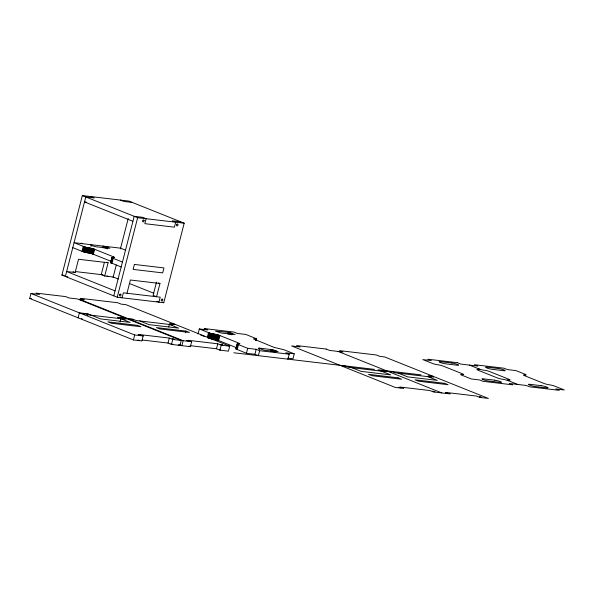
<?xml version="1.0" encoding="UTF-8"?>
<svg xmlns="http://www.w3.org/2000/svg" width="594" height="594" viewBox="0 0 594 594"><rect width="100%" height="100%" fill="white"/><g stroke="black" fill="none" stroke-linecap="round" stroke-linejoin="round"><path stroke-width="0.89" d="M172.921 344.268L172.297 344.223M181.237 340.466L172.75 339.464L169.29 338.083L139.716 334.585L143.176 335.966L141.899 340.941L133.42 339.939L29.7 298.448L30.977 293.473L39.464 294.476L36.004 293.094L65.578 296.584L69.038 297.965L77.517 298.968L181.237 340.466L179.96 345.433L171.473 344.431L168.02 343.05L142.025 339.983M61.91 275.096L82.328 195.567L128.876 201.069L184.192 223.196L163.773 302.725L117.226 297.23L61.91 275.096L64.338 275.386M115.05 290.874L66.647 271.51L75.134 272.512L78.534 259.259L108.108 262.748L104.707 276.002L101.247 274.621L104.425 262.251M81.994 251.344L83.264 246.369M111.382 261.457L92.545 253.942L82.64 251.596L83.917 246.629L74.05 242.679L120.589 248.181L125.616 250.193M82.752 251.641L83.917 246.629M83.219 251.804L84.489 246.829L84.029 246.673M83.717 251.96L84.994 246.985L84.489 246.829M84.251 252.108L85.521 247.141L84.994 246.985M84.794 252.257L86.071 247.282L93.822 248.968L113.513 256.831C117.79 258.42 108.947 256.764 113.231 258.36L122.446 262.043M85.343 252.391L86.613 247.416M85.878 252.509L87.155 247.542M86.39 252.613L87.667 247.639M86.865 252.695L88.142 247.72M87.296 252.754L88.573 247.78M87.667 252.792L88.944 247.817M88.053 252.836L89.33 247.869M88.491 252.903L89.768 247.936M88.974 252.992L90.243 248.017M91.075 246.399L91.498 244.743L90.414 244.721L91.357 245.508L96.183 246.829L109.912 248.247L103.141 246.116L102.71 247.772M89.479 253.096L90.756 248.121M89.998 253.215L91.276 248.24M90.533 253.341L91.81 248.374M91.068 253.482L92.345 248.515M91.587 253.631L92.864 248.663M92.085 253.787L93.362 248.812M80.42 300.044L80.851 298.388L117.694 302.74L121.154 304.121L126.002 304.692L229.715 346.191L228.438 351.158L219.958 350.156L216.498 348.775L190.511 345.708M92.545 253.942L93.822 248.968M92.968 254.091L94.246 249.124M93.34 254.239L94.617 249.272M78.104 317.805L79.381 312.838L87.86 313.84L100.535 318.911L130.108 322.401L117.434 317.33L125.921 318.332M103.556 247.898L103.987 246.243M104.537 248.092L104.96 246.436M87.437 315.496L87.86 313.84M105.576 248.344L106.007 246.681M106.616 248.626L107.039 246.97M107.573 248.923L107.997 247.267M121.176 267.018L110.64 262.667L111.939 257.551M110.64 262.667L112.08 257.514M110.751 262.771L112.028 257.803M110.944 262.89L112.296 257.499M111.293 263.06L112.57 258.093M113.09 258.487L113.513 256.831M111.954 263.328L113.231 258.36M113.06 277.509L116.276 264.998M120.404 248.916L128.2 218.533M113.773 295.842L134.192 216.32L142.671 217.322L146.131 218.703L144.854 223.671L174.428 227.168L175.705 222.193L172.245 220.812L180.732 221.814M117.226 297.23L137.645 217.701L184.192 223.196M126.99 293.258L130.39 280.004L159.964 283.494L156.564 296.748L153.103 295.367L156.512 282.113M120.04 322.03L121.072 317.76L124.532 319.141L87.682 314.79L84.222 313.409M133.42 339.939L134.69 334.971L143.176 335.966M158.925 302.153L160.202 297.178L123.352 292.827L122.074 297.802L120.693 297.245M168.733 326.923L169.372 324.443L178.594 328.126L149.02 324.636L139.798 320.946M168.02 343.05L169.29 338.083M171.473 344.431L172.75 339.464M181.898 345.663L183.175 340.696L191.662 341.699L190.384 346.666L181.898 345.663L179.343 344.639M185.543 332.737L185.967 331.081L189.427 332.462L159.853 328.972L156.393 327.584L185.967 331.081M198.025 333.917L199.302 328.95L207.789 329.952L204.329 328.571L203.905 330.227M207.247 337.607L208.524 332.64M207.893 337.867L209.17 332.9L199.302 328.95M209.288 332.937L208.011 337.912L208.977 338.224L210.254 333.256L209.17 332.9M208.472 338.068L209.749 333.1M210.254 333.256L210.781 333.412L209.504 338.38L217.805 340.206L236.635 347.728M210.046 338.528L211.323 333.553L219.082 335.239L238.773 343.102C242.983 344.654 234.222 343.042 238.484 344.624L247.705 348.314L256.192 349.317L259.645 350.698L289.219 354.195L287.942 359.162M210.595 338.662L211.872 333.687M211.13 338.78L212.407 333.806M211.642 338.877L212.919 333.91M212.117 338.959L213.394 333.991M212.548 339.018L213.825 334.051M212.919 339.055L214.196 334.088M213.313 339.107L214.59 334.132M213.751 339.174L215.028 334.199M214.226 339.256L215.503 334.288M214.731 339.36L216.008 334.392M215.258 339.478L216.535 334.511M215.793 339.612L217.07 334.637M216.327 339.753L217.597 334.778M216.847 339.902L218.117 334.934M217.337 340.058L218.614 335.083M217.805 340.206L219.082 335.239M218.228 340.362L219.505 335.387M216.498 348.775L217.775 343.807L221.235 345.188L229.715 346.191M218.599 340.511L219.877 335.536M219.958 350.156L221.235 345.188M227.97 334.043L228.393 332.388L235.172 334.519L221.443 333.1L215.511 331.096L228.393 332.388M228.816 334.17L229.239 332.514M229.796 334.363L230.22 332.707M230.836 334.608L231.259 332.952M231.868 334.89L232.299 333.234M259.645 350.698L258.368 355.672L254.915 354.284L246.428 353.282L235.892 348.938L237.199 343.822M236.004 349.042L237.333 343.778M236.197 349.161L237.555 343.763M236.546 349.331L237.823 344.364M237.206 349.599L238.484 344.624M246.428 353.282L247.705 348.314M255.635 340.295L255.903 338.528L245.849 334.444L237.362 333.442L233.902 332.061L204.329 328.571M255.695 340.533L256.059 338.639M255.747 340.473L256.148 338.736M254.915 354.284L256.192 349.317M259.199 349.821L259.63 348.158L272.111 349.666L278.044 351.67L264.308 350.245L258.383 348.24L259.63 348.158M270.834 351.195L271.265 349.539M271.681 351.321L272.111 349.666M272.661 351.514L273.084 349.859M273.708 351.759L274.131 350.104M274.74 352.042L275.163 350.386M275.698 352.346L276.121 350.69M256.17 338.818L253.43 338.914L274.064 347.371L283.746 349.673L294.245 353.809L292.968 358.783L287.882 358.182M124.228 318.503L126.225 318.978L124.287 318.555M137.823 340.087L138.989 340.228M400.861 387.763L398.878 387.214L400.861 387.726M110.803 262.481L111.316 262.474M171.324 343.733L170.931 343.763L171.302 343.956M132.328 202.45L123.849 201.448L120.389 200.067M86.212 202.123L84.511 201.923L132.915 221.287M75.408 271.569L103.066 274.836M104.707 276.002L113.187 277.004L118.28 279.046M67.798 276.767L65.37 276.477L85.788 196.956L94.275 197.958L90.815 196.569M29.7 298.448L31.4 298.641M127.859 318.562L132.707 319.134L136.167 320.522L173.01 324.873L169.55 323.485L174.398 324.057M217.775 343.807L188.201 340.31L191.662 341.699M294.245 353.809L285.766 352.806L289.219 354.195M233.836 352.769L374.435 369.379M420.975 374.873L378.036 369.802L390.711 374.873L361.137 371.384L348.463 366.305M433.063 376.299L428.215 375.727L431.675 377.108L394.824 372.757L391.372 371.376M82.373 318.956L81.452 318.666M85.521 247.141L86.071 247.282M210.781 333.412L211.323 333.553M220.01 349.755L219.476 349.539M82.328 195.567L137.645 217.701M469.357 365.087L479.336 369.082A3.661 0.483 14.4 0 0 484.251 370.225A3.898 0.512 14.4 0 1 489.924 371.681L508.828 379.239A3.661 0.483 14.4 0 1 508.679 380.004A3.668 0.483 14.4 0 0 507.528 380.331L517.76 384.452M428.036 376.678L437.258 380.368L407.684 376.878L398.463 373.188M81.148 243.132L82.536 243.681M338.12 351.44L441.839 392.931M381.675 370.233L385.135 371.614L348.284 367.263L344.832 365.882M72.772 247.653L82.64 251.596M106.727 262.199L108.108 262.748M158.583 282.944L159.964 283.494M129.321 283.464L153.95 293.31M106.957 275.883L108.338 276.433M162.385 302.168L163.773 302.725M156.846 301.321L158.234 301.871M73.055 271.681L75.134 272.512M200.542 334.927L204.73 336.605M80.851 298.388L84.303 299.77L79.455 299.198L183.175 340.696M188.996 346.109L190.384 346.666M178.259 344.75L179.96 345.433M30.977 293.473L134.69 334.971M508.538 380.769A4.143 0.549 14.4 0 0 502.866 379.314A4.143 0.549 14.4 0 1 497.185 377.866L478.289 370.307A3.661 0.483 14.4 0 1 478.43 369.542A4.143 0.549 14.4 0 0 478.578 368.777M82.536 313.543L84.526 314.085L82.536 313.543M131.022 319.268L133.004 319.81L131.088 319.253M172.208 338.758L174.198 339.3L172.208 338.758M220.693 344.483L222.676 345.025L220.693 344.483M343.139 366.015L345.129 366.557L343.139 366.015M389.679 371.51L391.669 372.052L389.753 371.495M432.811 391.223L434.801 391.765L432.811 391.223M479.358 396.725L481.34 397.267L479.358 396.725M134.393 264.434L133.115 269.401L162.689 272.891L163.966 267.924L134.393 264.434M138.276 334.749L140.266 335.261L138.276 334.749M172.713 324.19L174.703 324.703L172.713 324.19M186.761 340.473L188.744 340.986L186.761 340.473M384.838 370.938L386.828 371.443L384.838 370.938M431.378 376.433L433.368 376.945L431.378 376.433M445.426 392.716L447.408 393.221L445.426 392.716M119.877 294.349L119.721 294.557A1.032 0.72 -68.2 0 0 120.708 295.708L120.857 295.5A1.032 0.72 -68.2 0 0 119.877 294.349M176.834 224.257L176.678 224.465A1.032 0.72 -68.2 0 0 177.665 225.616L177.814 225.408A1.032 0.72 -68.2 0 0 176.834 224.257M457.417 362.704L427.843 359.214L431.296 360.595L422.817 359.593L432.796 363.587A3.661 0.483 14.4 0 0 437.711 364.731A3.898 0.512 14.4 0 1 443.384 366.179L462.281 373.745A3.661 0.483 14.4 0 1 462.139 374.51A3.668 0.483 14.4 0 0 460.989 374.836L471.213 378.957L479.7 379.96L483.16 381.341L512.733 384.838L509.273 383.449L526.239 385.454L529.7 386.835L559.273 390.332L555.813 388.951L564.3 389.954L555.078 386.263A4.143 0.549 14.4 0 0 549.405 384.808A4.143 0.549 14.4 0 1 543.733 383.36L524.829 375.802A3.661 0.483 14.4 0 1 524.977 375.037A4.143 0.549 14.4 0 0 525.118 374.272L515.896 370.589L507.417 369.587L503.957 368.198L474.383 364.709L477.843 366.09L460.87 364.085L457.417 362.704M137.489 325.356L107.915 321.859L111.368 323.247L140.941 326.737L137.489 325.356M451.9 363.031L440.265 361.657A4.143 0.549 14.4 0 0 440.124 362.414A4.143 0.549 14.4 0 0 445.797 363.87L457.432 365.243A4.143 0.549 14.4 0 0 457.58 364.478A4.143 0.549 14.4 0 0 451.9 363.031M498.448 368.525L486.813 367.151A4.143 0.549 14.4 0 0 486.664 367.916A4.143 0.549 14.4 0 0 492.344 369.364L503.979 370.738A4.143 0.549 14.4 0 0 504.12 369.973A4.143 0.549 14.4 0 0 498.448 368.525M326.18 349.057L296.606 345.56L300.067 346.948L291.58 345.946L395.292 387.436L403.779 388.439L400.319 387.058L429.893 390.548L433.353 391.929L450.319 393.933L446.866 392.552L476.44 396.042L479.893 397.431L488.379 398.433L384.667 356.935L379.818 356.363L376.358 354.982L339.516 350.631L342.968 352.012L329.64 350.438L326.18 349.057M494.772 380.182L483.137 378.809A4.143 0.549 14.4 0 0 482.996 379.566A4.143 0.549 14.4 0 0 488.669 381.021L500.304 382.395A4.143 0.549 14.4 0 0 500.445 381.63A4.143 0.549 14.4 0 0 494.772 380.182M541.312 385.677L529.677 384.303A4.143 0.549 14.4 0 0 529.536 385.068A4.143 0.549 14.4 0 0 535.209 386.516L546.844 387.889A4.143 0.549 14.4 0 0 546.992 387.125A4.143 0.549 14.4 0 0 541.312 385.677M398.091 377.821L368.518 374.331L371.97 375.712L401.544 379.21L398.091 377.821M444.631 383.323L415.058 379.826L418.518 381.207L448.091 384.704L444.631 383.323M162.756 299.643L162.711 299.406A1.032 0.72 -68.2 0 0 161.219 300.267L161.256 300.497A1.032 0.72 -68.2 0 0 162.756 299.643M144.082 220.619L144.045 220.381A1.032 0.72 -68.2 0 0 142.545 221.243L142.582 221.48A1.032 0.72 -68.2 0 0 144.082 220.619"/></g></svg>
